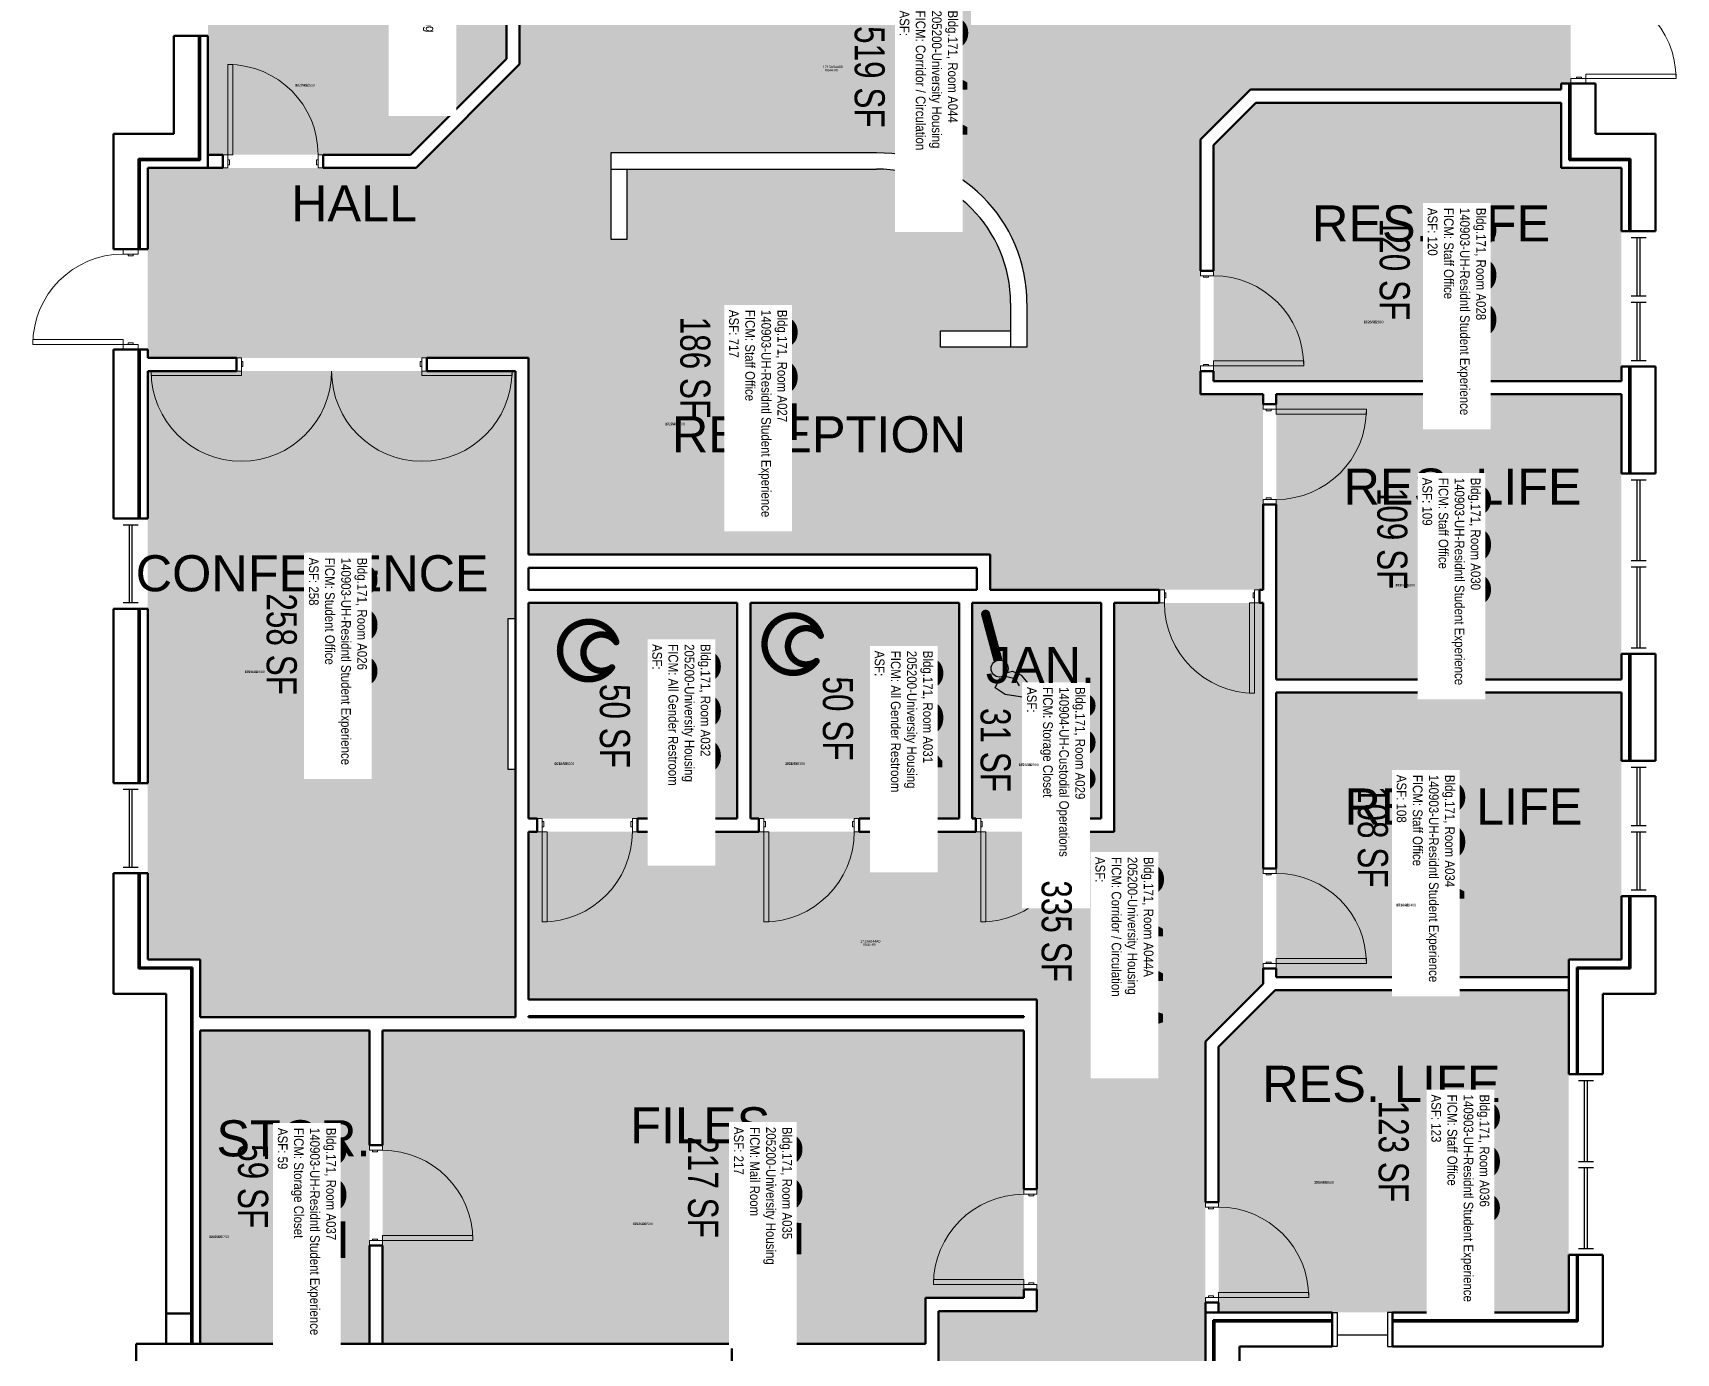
# Model space of a CAD drawing. Header units: inches. Extents: x -108 to 3256, y -489 to 2185.
# Drawn here: x 1269 to 1925, y -2 to 524 of the extents above; entities that cross this region are included whole.
import ezdxf
from ezdxf.enums import TextEntityAlignment as Align

# ---------------------------------------------------------------- set-up
doc = ezdxf.new("R2010")
doc.units = ezdxf.units.IN
doc.header["$LTSCALE"] = 48
doc.header["$MEASUREMENT"] = 0
for name, color, linetype in [('A-DOOR', 2, 'Continuous'), ('A-FLOR', 3, 'Continuous'), ('A-GLAZ', 1, 'Continuous'), ('A-IDEN-ICON', 4, 'Continuous'), ('A-IDEN-RNUM', 7, 'Continuous'), ('A-IDEN-SNUM', 4, 'Continuous'), ('A-IDEN-VNUM', 4, 'Continuous'), ('A-MISC', 2, 'Continuous'), ('A-WALL', 5, 'Continuous'), ('AREA-TEXT', 3, 'Continuous'), ('Rooms-Category-Color', 7, 'Continuous'), ('Rooms-College-Color', 7, 'Continuous'), ('Rooms-Department-Color', 7, 'Continuous'), ('Rooms-Division-Color', 7, 'Continuous'), ('Rooms-Information', 7, 'Continuous')]:
    doc.layers.add(name, color=color, linetype=linetype)
doc.styles.add('CP_AREA', font='arial.ttf', dxfattribs={"height": 15})
doc.styles.add('CP_ROOMSNUMBER', font='arial.ttf', dxfattribs={"height": 1})
doc.styles.add('CP_ROOMVNUMBER', font='arial.ttf', dxfattribs={"width": 0.85, "height": 0.075})
doc.styles.get("Standard").update_dxf_attribs({"font": 'arial.ttf'})

# ---------------------------------------------------------------- blocks, each defined once
blk = doc.blocks.new('CPCUST')
for p, q in [((0.0171, -0.0639), (0.02, -0.0466)), ((0.0262, -0.0408), (0.0446, -0.0406)), ((0.0297, -0.0341), (0.0376, -0.0302)), ((0.0376, -0.0302), (0.0533, -0.0324)), ((0.0446, -0.0406), (0.0543, -0.0505)), ((0.0533, -0.0324), (0.0745, -0.0479)), ((0.0745, -0.0479), (0.1117, -0.0625)), ((0.0358, -0.0705), (0.0171, -0.0639)), ((0.1117, -0.0625), (0.0358, -0.0705))]:
    blk.add_line(p, q)
at = {"const_width": 0.015}
blk.add_lwpolyline([(-0.03, 0.05), (0.01, -0.0193)], dxfattribs=at)
at = {"const_width": 0.0075}
blk.add_lwpolyline([(-0.0332, 0.0481, 1), (-0.0268, 0.0519, 1)], format="xyb", close=True, dxfattribs=at)
blk.add_circle((0.0158, -0.0313), 0.0141)
blk = doc.blocks.new('CPBATH')
at = {"const_width": 0.0127}
for points in [[(0.0571, 0.0168, 0.861492), (-0.0551, 0, 1)], [(0.0571, 0.0168, 0.729002), (-0.0084, -0.0042, 1)], [(-0.0551, 0, 0.726902), (0.0487, -0.0337, 1)], [(-0.0084, -0.0042, 0.609468), (0.0487, -0.0337, 1)]]:
    blk.add_lwpolyline(points, format="xyb", dxfattribs=at)
at = {"const_width": 0.00637}
for points in [[(0.0544, 0.0152, 1), (0.0599, 0.0184, 1)], [(0.0459, -0.0353, 1), (0.0515, -0.0321, 1)]]:
    blk.add_lwpolyline(points, format="xyb", close=True, dxfattribs=at)

msp = doc.modelspace()

# ---------------------------------------------------------------- hatches: boundary and pattern name
at = {"layer": 'Rooms-Category-Color', "true_color": 0xadadad}
h = msp.add_hatch(color=253, dxfattribs=at)
edge = h.paths.add_edge_path()
edge.add_line((1759.7, 302), (1650.82, 302))
edge.add_line((1650.82, 302), (1650.82, 398.78))
edge.add_line((1650.82, 398.78), (1665.5, 398.78))
edge.add_line((1665.5, 398.78), (1665.5, 416.28))
edge.add_arc((1605.5, 416.28), 60, 0, 90)
edge.add_line((1605.5, 476.28), (1499.5, 476.28))
edge.add_line((1499.5, 476.28), (1466.69, 394.5))
edge.add_line((1466.69, 394.5), (1314.7, 394.5))
edge.add_line((1314.7, 394.5), (1314.7, 470.25))
edge.add_line((1314.7, 470.25), (1421.77, 470.25))
edge.add_line((1421.77, 470.25), (1463.1, 511.58))
edge.add_line((1463.1, 511.58), (1463.1, 632.25))
edge.add_line((1463.1, 632.25), (1517.85, 632.25))
edge.add_line((1517.85, 632.25), (1517.85, 545.88))
edge.add_line((1517.85, 545.88), (1671.05, 545.88))
edge.add_line((1671.05, 545.88), (1701.41, 576.24))
edge.add_line((1701.41, 576.24), (1701.41, 654.88))
edge.add_line((1701.41, 654.88), (1761.41, 654.88))
edge.add_line((1761.41, 654.88), (1761.41, 608.25))
edge.add_line((1761.41, 608.25), (1878.7, 608.25))
edge.add_line((1878.7, 608.25), (1878.7, 579.88))
edge.add_line((1878.7, 579.88), (1882.33, 579.88))
edge.add_line((1882.33, 579.88), (1882.51, 503.88))
edge.add_line((1882.51, 503.88), (1878.7, 503.88))
edge.add_line((1878.7, 503.88), (1878.7, 501.5))
edge.add_line((1878.7, 501.5), (1754.66, 501.5))
edge.add_line((1754.66, 501.5), (1734.7, 481.54))
edge.add_line((1734.7, 481.54), (1734.7, 380))
edge.add_line((1734.7, 380), (1759.7, 380))
edge.add_line((1759.7, 380), (1759.7, 302))
at = {"layer": 'Rooms-Category-Color', "true_color": 0xfa9ba3}
for points in [[(1419.59, 475.5), (1457.85, 513.76), (1457.85, 632.25), (1338.7, 632.25), (1338.7, 475.5)], [(1902.7, 385.25), (1902.7, 470.25), (1878.7, 470.25), (1878.7, 496.25), (1756.83, 496.25), (1739.95, 479.37), (1739.95, 385.25)], [(1461.44, 131.5), (1335.7, 131.5), (1335.7, 154.5), (1314.7, 154.5), (1314.7, 389.25), (1461.44, 389.25), (1461.44, 290.38), (1458.44, 290.38), (1458.44, 230.38), (1461.44, 230.38)], [(1902.7, 266.25), (1902.7, 380), (1764.95, 380), (1764.95, 266.25)], [(1902.7, 154.5), (1902.7, 261), (1764.95, 261), (1764.95, 147.5), (1881.7, 147.5), (1881.7, 154.5)], [(1881.7, 13.75), (1881.7, 142.25), (1764.58, 142.25), (1741.95, 119.62), (1741.95, 13.75)]]:
    msp.add_hatch(color=241, dxfattribs=at).paths.add_polyline_path(points)
h = msp.add_hatch(color=241, dxfattribs=at)
edge = h.paths.add_edge_path()
edge.add_line((1650.82, 316), (1466.69, 316))
edge.add_line((1466.69, 316), (1466.69, 394.5))
edge.add_line((1466.69, 394.5), (1499.5, 476.28))
edge.add_line((1499.5, 476.28), (1499.5, 441.78))
edge.add_line((1499.5, 441.78), (1506, 441.78))
edge.add_line((1506, 441.78), (1506, 469.78))
edge.add_line((1506, 469.78), (1605.5, 469.78))
edge.add_arc((1605.5, 416.28), 53.5, 0, 90, ccw=False)
edge.add_line((1659, 416.28), (1659, 405.28))
edge.add_line((1659, 405.28), (1631, 405.28))
edge.add_line((1631, 405.28), (1631, 398.78))
edge.add_line((1631, 398.78), (1650.82, 398.78))
edge.add_line((1650.82, 398.78), (1650.82, 316))
at = {"layer": 'Rooms-Category-Color', "true_color": 0xadadad}
for points in [[(1736.7, -121), (1630.27, -121), (1630.27, 14.25), (1669.45, 14.25), (1669.45, 138.5), (1466.69, 138.5), (1466.69, 205.5), (1700.32, 205.5), (1700.32, 296.75), (1759.7, 296.75), (1759.7, 144.79), (1736.7, 121.79), (1736.7, -17.5), (1740.32, -17.5), (1740.32, -93.5), (1736.7, -93.5)], [(1549.95, 210.75), (1549.95, 296.75), (1466.69, 296.75), (1466.69, 210.75)], [(1638.45, 210.75), (1638.45, 296.75), (1555.2, 296.75), (1555.2, 210.75)]]:
    msp.add_hatch(color=253, dxfattribs=at).paths.add_polyline_path(points)
at = {"layer": 'Rooms-Category-Color', "true_color": 0x728ef3}
for points in [[(1643.7, 210.75), (1695.07, 210.75), (1695.07, 296.75), (1643.7, 296.75)], [(1403.2, 1.25), (1403.2, 126.25), (1335.7, 126.25), (1335.7, 1.25)], [(1625.02, 1.25), (1408.45, 1.25), (1408.45, 126.25), (1664.2, 126.25), (1664.2, 19.5), (1625.02, 19.5)]]:
    msp.add_hatch(color=171, dxfattribs=at).paths.add_polyline_path(points)
at = {"layer": 'Rooms-College-Color', "true_color": 0xadadad}
h = msp.add_hatch(color=253, dxfattribs=at)
edge = h.paths.add_edge_path()
edge.add_line((1759.7, 302), (1650.82, 302))
edge.add_line((1650.82, 302), (1650.82, 398.78))
edge.add_line((1650.82, 398.78), (1665.5, 398.78))
edge.add_line((1665.5, 398.78), (1665.5, 416.28))
edge.add_arc((1605.5, 416.28), 60, 0, 90)
edge.add_line((1605.5, 476.28), (1499.5, 476.28))
edge.add_line((1499.5, 476.28), (1466.69, 394.5))
edge.add_line((1466.69, 394.5), (1314.7, 394.5))
edge.add_line((1314.7, 394.5), (1314.7, 470.25))
edge.add_line((1314.7, 470.25), (1421.77, 470.25))
edge.add_line((1421.77, 470.25), (1463.1, 511.58))
edge.add_line((1463.1, 511.58), (1463.1, 632.25))
edge.add_line((1463.1, 632.25), (1517.85, 632.25))
edge.add_line((1517.85, 632.25), (1517.85, 545.88))
edge.add_line((1517.85, 545.88), (1671.05, 545.88))
edge.add_line((1671.05, 545.88), (1701.41, 576.24))
edge.add_line((1701.41, 576.24), (1701.41, 654.88))
edge.add_line((1701.41, 654.88), (1761.41, 654.88))
edge.add_line((1761.41, 654.88), (1761.41, 608.25))
edge.add_line((1761.41, 608.25), (1878.7, 608.25))
edge.add_line((1878.7, 608.25), (1878.7, 579.88))
edge.add_line((1878.7, 579.88), (1882.33, 579.88))
edge.add_line((1882.33, 579.88), (1882.51, 503.88))
edge.add_line((1882.51, 503.88), (1878.7, 503.88))
edge.add_line((1878.7, 503.88), (1878.7, 501.5))
edge.add_line((1878.7, 501.5), (1754.66, 501.5))
edge.add_line((1754.66, 501.5), (1734.7, 481.54))
edge.add_line((1734.7, 481.54), (1734.7, 380))
edge.add_line((1734.7, 380), (1759.7, 380))
edge.add_line((1759.7, 380), (1759.7, 302))
for points in [[(1419.59, 475.5), (1457.85, 513.76), (1457.85, 632.25), (1338.7, 632.25), (1338.7, 475.5)], [(1902.7, 385.25), (1902.7, 470.25), (1878.7, 470.25), (1878.7, 496.25), (1756.83, 496.25), (1739.95, 479.37), (1739.95, 385.25)], [(1461.44, 131.5), (1335.7, 131.5), (1335.7, 154.5), (1314.7, 154.5), (1314.7, 389.25), (1461.44, 389.25), (1461.44, 290.38), (1458.44, 290.38), (1458.44, 230.38), (1461.44, 230.38)], [(1902.7, 266.25), (1902.7, 380), (1764.95, 380), (1764.95, 266.25)], [(1736.7, -121), (1630.27, -121), (1630.27, 14.25), (1669.45, 14.25), (1669.45, 138.5), (1466.69, 138.5), (1466.69, 205.5), (1700.32, 205.5), (1700.32, 296.75), (1759.7, 296.75), (1759.7, 144.79), (1736.7, 121.79), (1736.7, -17.5), (1740.32, -17.5), (1740.32, -93.5), (1736.7, -93.5)], [(1549.95, 210.75), (1549.95, 296.75), (1466.69, 296.75), (1466.69, 210.75)], [(1638.45, 210.75), (1638.45, 296.75), (1555.2, 296.75), (1555.2, 210.75)], [(1643.7, 210.75), (1695.07, 210.75), (1695.07, 296.75), (1643.7, 296.75)], [(1902.7, 154.5), (1902.7, 261), (1764.95, 261), (1764.95, 147.5), (1881.7, 147.5), (1881.7, 154.5)], [(1881.7, 13.75), (1881.7, 142.25), (1764.58, 142.25), (1741.95, 119.62), (1741.95, 13.75)], [(1403.2, 1.25), (1403.2, 126.25), (1335.7, 126.25), (1335.7, 1.25)], [(1625.02, 1.25), (1408.45, 1.25), (1408.45, 126.25), (1664.2, 126.25), (1664.2, 19.5), (1625.02, 19.5)]]:
    msp.add_hatch(color=253, dxfattribs=at).paths.add_polyline_path(points)
h = msp.add_hatch(color=253, dxfattribs=at)
edge = h.paths.add_edge_path()
edge.add_line((1650.82, 316), (1466.69, 316))
edge.add_line((1466.69, 316), (1466.69, 394.5))
edge.add_line((1466.69, 394.5), (1499.5, 476.28))
edge.add_line((1499.5, 476.28), (1499.5, 441.78))
edge.add_line((1499.5, 441.78), (1506, 441.78))
edge.add_line((1506, 441.78), (1506, 469.78))
edge.add_line((1506, 469.78), (1605.5, 469.78))
edge.add_arc((1605.5, 416.28), 53.5, 0, 90, ccw=False)
edge.add_line((1659, 416.28), (1659, 405.28))
edge.add_line((1659, 405.28), (1631, 405.28))
edge.add_line((1631, 405.28), (1631, 398.78))
edge.add_line((1631, 398.78), (1650.82, 398.78))
edge.add_line((1650.82, 398.78), (1650.82, 316))
at = {"layer": 'Rooms-Department-Color', "true_color": 0xacacac}
h = msp.add_hatch(color=253, dxfattribs=at)
edge = h.paths.add_edge_path()
edge.add_line((1759.7, 302), (1650.82, 302))
edge.add_line((1650.82, 302), (1650.82, 398.78))
edge.add_line((1650.82, 398.78), (1665.5, 398.78))
edge.add_line((1665.5, 398.78), (1665.5, 416.28))
edge.add_arc((1605.5, 416.28), 60, 0, 90)
edge.add_line((1605.5, 476.28), (1499.5, 476.28))
edge.add_line((1499.5, 476.28), (1466.69, 394.5))
edge.add_line((1466.69, 394.5), (1314.7, 394.5))
edge.add_line((1314.7, 394.5), (1314.7, 470.25))
edge.add_line((1314.7, 470.25), (1421.77, 470.25))
edge.add_line((1421.77, 470.25), (1463.1, 511.58))
edge.add_line((1463.1, 511.58), (1463.1, 632.25))
edge.add_line((1463.1, 632.25), (1517.85, 632.25))
edge.add_line((1517.85, 632.25), (1517.85, 545.88))
edge.add_line((1517.85, 545.88), (1671.05, 545.88))
edge.add_line((1671.05, 545.88), (1701.41, 576.24))
edge.add_line((1701.41, 576.24), (1701.41, 654.88))
edge.add_line((1701.41, 654.88), (1761.41, 654.88))
edge.add_line((1761.41, 654.88), (1761.41, 608.25))
edge.add_line((1761.41, 608.25), (1878.7, 608.25))
edge.add_line((1878.7, 608.25), (1878.7, 579.88))
edge.add_line((1878.7, 579.88), (1882.33, 579.88))
edge.add_line((1882.33, 579.88), (1882.51, 503.88))
edge.add_line((1882.51, 503.88), (1878.7, 503.88))
edge.add_line((1878.7, 503.88), (1878.7, 501.5))
edge.add_line((1878.7, 501.5), (1754.66, 501.5))
edge.add_line((1754.66, 501.5), (1734.7, 481.54))
edge.add_line((1734.7, 481.54), (1734.7, 380))
edge.add_line((1734.7, 380), (1759.7, 380))
edge.add_line((1759.7, 380), (1759.7, 302))
at = {"layer": 'Rooms-Department-Color', "true_color": 0x604aed}
for points in [[(1419.59, 475.5), (1457.85, 513.76), (1457.85, 632.25), (1338.7, 632.25), (1338.7, 475.5)], [(1902.7, 385.25), (1902.7, 470.25), (1878.7, 470.25), (1878.7, 496.25), (1756.83, 496.25), (1739.95, 479.37), (1739.95, 385.25)], [(1461.44, 131.5), (1335.7, 131.5), (1335.7, 154.5), (1314.7, 154.5), (1314.7, 389.25), (1461.44, 389.25), (1461.44, 290.38), (1458.44, 290.38), (1458.44, 230.38), (1461.44, 230.38)], [(1902.7, 266.25), (1902.7, 380), (1764.95, 380), (1764.95, 266.25)], [(1643.7, 210.75), (1695.07, 210.75), (1695.07, 296.75), (1643.7, 296.75)], [(1902.7, 154.5), (1902.7, 261), (1764.95, 261), (1764.95, 147.5), (1881.7, 147.5), (1881.7, 154.5)], [(1881.7, 13.75), (1881.7, 142.25), (1764.58, 142.25), (1741.95, 119.62), (1741.95, 13.75)], [(1403.2, 1.25), (1403.2, 126.25), (1335.7, 126.25), (1335.7, 1.25)], [(1625.02, 1.25), (1408.45, 1.25), (1408.45, 126.25), (1664.2, 126.25), (1664.2, 19.5), (1625.02, 19.5)]]:
    msp.add_hatch(color=173, dxfattribs=at).paths.add_polyline_path(points)
h = msp.add_hatch(color=173, dxfattribs=at)
edge = h.paths.add_edge_path()
edge.add_line((1650.82, 316), (1466.69, 316))
edge.add_line((1466.69, 316), (1466.69, 394.5))
edge.add_line((1466.69, 394.5), (1499.5, 476.28))
edge.add_line((1499.5, 476.28), (1499.5, 441.78))
edge.add_line((1499.5, 441.78), (1506, 441.78))
edge.add_line((1506, 441.78), (1506, 469.78))
edge.add_line((1506, 469.78), (1605.5, 469.78))
edge.add_arc((1605.5, 416.28), 53.5, 0, 90, ccw=False)
edge.add_line((1659, 416.28), (1659, 405.28))
edge.add_line((1659, 405.28), (1631, 405.28))
edge.add_line((1631, 405.28), (1631, 398.78))
edge.add_line((1631, 398.78), (1650.82, 398.78))
edge.add_line((1650.82, 398.78), (1650.82, 316))
at = {"layer": 'Rooms-Department-Color', "true_color": 0xacacac}
for points in [[(1736.7, -121), (1630.27, -121), (1630.27, 14.25), (1669.45, 14.25), (1669.45, 138.5), (1466.69, 138.5), (1466.69, 205.5), (1700.32, 205.5), (1700.32, 296.75), (1759.7, 296.75), (1759.7, 144.79), (1736.7, 121.79), (1736.7, -17.5), (1740.32, -17.5), (1740.32, -93.5), (1736.7, -93.5)], [(1549.95, 210.75), (1549.95, 296.75), (1466.69, 296.75), (1466.69, 210.75)], [(1638.45, 210.75), (1638.45, 296.75), (1555.2, 296.75), (1555.2, 210.75)]]:
    msp.add_hatch(color=253, dxfattribs=at).paths.add_polyline_path(points)
at = {"layer": 'Rooms-Division-Color', "true_color": 0xadadad}
h = msp.add_hatch(color=253, dxfattribs=at)
edge = h.paths.add_edge_path()
edge.add_line((1759.7, 302), (1650.82, 302))
edge.add_line((1650.82, 302), (1650.82, 398.78))
edge.add_line((1650.82, 398.78), (1665.5, 398.78))
edge.add_line((1665.5, 398.78), (1665.5, 416.28))
edge.add_arc((1605.5, 416.28), 60, 0, 90)
edge.add_line((1605.5, 476.28), (1499.5, 476.28))
edge.add_line((1499.5, 476.28), (1466.69, 394.5))
edge.add_line((1466.69, 394.5), (1314.7, 394.5))
edge.add_line((1314.7, 394.5), (1314.7, 470.25))
edge.add_line((1314.7, 470.25), (1421.77, 470.25))
edge.add_line((1421.77, 470.25), (1463.1, 511.58))
edge.add_line((1463.1, 511.58), (1463.1, 632.25))
edge.add_line((1463.1, 632.25), (1517.85, 632.25))
edge.add_line((1517.85, 632.25), (1517.85, 545.88))
edge.add_line((1517.85, 545.88), (1671.05, 545.88))
edge.add_line((1671.05, 545.88), (1701.41, 576.24))
edge.add_line((1701.41, 576.24), (1701.41, 654.88))
edge.add_line((1701.41, 654.88), (1761.41, 654.88))
edge.add_line((1761.41, 654.88), (1761.41, 608.25))
edge.add_line((1761.41, 608.25), (1878.7, 608.25))
edge.add_line((1878.7, 608.25), (1878.7, 579.88))
edge.add_line((1878.7, 579.88), (1882.33, 579.88))
edge.add_line((1882.33, 579.88), (1882.51, 503.88))
edge.add_line((1882.51, 503.88), (1878.7, 503.88))
edge.add_line((1878.7, 503.88), (1878.7, 501.5))
edge.add_line((1878.7, 501.5), (1754.66, 501.5))
edge.add_line((1754.66, 501.5), (1734.7, 481.54))
edge.add_line((1734.7, 481.54), (1734.7, 380))
edge.add_line((1734.7, 380), (1759.7, 380))
edge.add_line((1759.7, 380), (1759.7, 302))
at = {"layer": 'Rooms-Division-Color', "true_color": 0x604aed}
for points in [[(1419.59, 475.5), (1457.85, 513.76), (1457.85, 632.25), (1338.7, 632.25), (1338.7, 475.5)], [(1902.7, 385.25), (1902.7, 470.25), (1878.7, 470.25), (1878.7, 496.25), (1756.83, 496.25), (1739.95, 479.37), (1739.95, 385.25)], [(1461.44, 131.5), (1335.7, 131.5), (1335.7, 154.5), (1314.7, 154.5), (1314.7, 389.25), (1461.44, 389.25), (1461.44, 290.38), (1458.44, 290.38), (1458.44, 230.38), (1461.44, 230.38)], [(1902.7, 266.25), (1902.7, 380), (1764.95, 380), (1764.95, 266.25)], [(1643.7, 210.75), (1695.07, 210.75), (1695.07, 296.75), (1643.7, 296.75)], [(1902.7, 154.5), (1902.7, 261), (1764.95, 261), (1764.95, 147.5), (1881.7, 147.5), (1881.7, 154.5)], [(1881.7, 13.75), (1881.7, 142.25), (1764.58, 142.25), (1741.95, 119.62), (1741.95, 13.75)], [(1403.2, 1.25), (1403.2, 126.25), (1335.7, 126.25), (1335.7, 1.25)], [(1625.02, 1.25), (1408.45, 1.25), (1408.45, 126.25), (1664.2, 126.25), (1664.2, 19.5), (1625.02, 19.5)]]:
    msp.add_hatch(color=173, dxfattribs=at).paths.add_polyline_path(points)
h = msp.add_hatch(color=173, dxfattribs=at)
edge = h.paths.add_edge_path()
edge.add_line((1650.82, 316), (1466.69, 316))
edge.add_line((1466.69, 316), (1466.69, 394.5))
edge.add_line((1466.69, 394.5), (1499.5, 476.28))
edge.add_line((1499.5, 476.28), (1499.5, 441.78))
edge.add_line((1499.5, 441.78), (1506, 441.78))
edge.add_line((1506, 441.78), (1506, 469.78))
edge.add_line((1506, 469.78), (1605.5, 469.78))
edge.add_arc((1605.5, 416.28), 53.5, 0, 90, ccw=False)
edge.add_line((1659, 416.28), (1659, 405.28))
edge.add_line((1659, 405.28), (1631, 405.28))
edge.add_line((1631, 405.28), (1631, 398.78))
edge.add_line((1631, 398.78), (1650.82, 398.78))
edge.add_line((1650.82, 398.78), (1650.82, 316))
at = {"layer": 'Rooms-Division-Color', "true_color": 0xadadad}
for points in [[(1736.7, -121), (1630.27, -121), (1630.27, 14.25), (1669.45, 14.25), (1669.45, 138.5), (1466.69, 138.5), (1466.69, 205.5), (1700.32, 205.5), (1700.32, 296.75), (1759.7, 296.75), (1759.7, 144.79), (1736.7, 121.79), (1736.7, -17.5), (1740.32, -17.5), (1740.32, -93.5), (1736.7, -93.5)], [(1549.95, 210.75), (1549.95, 296.75), (1466.69, 296.75), (1466.69, 210.75)], [(1638.45, 210.75), (1638.45, 296.75), (1555.2, 296.75), (1555.2, 210.75)]]:
    msp.add_hatch(color=253, dxfattribs=at).paths.add_polyline_path(points)

# ---------------------------------------------------------------- linework, layer by layer
at = {"layer": 'A-DOOR', "linetype": 'Continuous', "lineweight": 18}
for points in [[(1346.7, 475.5), (1348.7, 475.5), (1348.7, 511.5), (1346.7, 511.5)], [(1882.51, 505.88), (1882.51, 503.88), (1888.51, 503.88), (1888.51, 505.88)], [(1884.76, 505.88), (1884.76, 506.5), (1886.76, 506.5), (1886.76, 505.88)], [(1888.51, 505.88), (1888.51, 507.63), (1924.51, 507.63), (1924.51, 505.88)], [(1346.7, 470.25), (1344.7, 470.25), (1344.7, 475.5), (1346.7, 475.5)], [(1346.7, 471.5), (1347.33, 471.5), (1347.33, 473.5), (1346.7, 473.5)], [(1382.7, 471.5), (1382.08, 471.5), (1382.08, 473.5), (1382.7, 473.5)], [(1382.7, 470.25), (1384.7, 470.25), (1384.7, 475.5), (1382.7, 475.5)], [(1310.89, 435.88), (1310.89, 437.88), (1304.89, 437.88), (1304.89, 435.88)], [(1308.89, 435.88), (1308.89, 435.25), (1306.89, 435.25), (1306.89, 435.88)], [(1734.7, 427.25), (1734.7, 429.25), (1739.95, 429.25), (1739.95, 427.25)], [(1735.95, 427.25), (1735.95, 426.63), (1737.95, 426.63), (1737.95, 427.25)], [(1304.89, 399.88), (1304.89, 401.88), (1268.89, 401.88), (1268.89, 399.88)], [(1308.89, 399.88), (1308.89, 400.5), (1306.89, 400.5), (1306.89, 399.88)], [(1310.89, 399.88), (1310.89, 397.88), (1304.89, 397.88), (1304.89, 399.88)], [(1352.07, 394.5), (1350.07, 394.5), (1350.07, 389.25), (1352.07, 389.25)], [(1424.07, 394.5), (1426.07, 394.5), (1426.07, 389.25), (1424.07, 389.25)], [(1352.07, 389.25), (1352.07, 387.5), (1316.07, 387.5), (1316.07, 389.25)], [(1352.07, 393), (1352.7, 393), (1352.7, 391), (1352.07, 391)], [(1424.07, 393), (1423.45, 393), (1423.45, 391), (1424.07, 391)], [(1424.07, 389.25), (1424.07, 387.5), (1460.07, 387.5), (1460.07, 389.25)], [(1734.7, 391.25), (1734.7, 389.25), (1739.95, 389.25), (1739.95, 391.25)], [(1735.95, 391.25), (1735.95, 391.88), (1737.95, 391.88), (1737.95, 391.25)], [(1739.95, 391.25), (1739.95, 393.25), (1775.95, 393.25), (1775.95, 391.25)], [(1759.7, 374), (1759.7, 376), (1764.95, 376), (1764.95, 374)], [(1760.95, 374), (1760.95, 373.38), (1762.95, 373.38), (1762.95, 374)], [(1764.95, 374), (1764.95, 372), (1800.95, 372), (1800.95, 374)], [(1759.7, 338), (1759.7, 336), (1764.95, 336), (1764.95, 338)], [(1760.95, 338), (1760.95, 338.63), (1762.95, 338.63), (1762.95, 338)], [(1720.32, 302), (1718.32, 302), (1718.32, 296.75), (1720.32, 296.75)], [(1756.32, 302), (1758.32, 302), (1758.32, 296.75), (1756.32, 296.75)], [(1720.32, 300.75), (1720.95, 300.75), (1720.95, 298.75), (1720.32, 298.75)], [(1756.32, 296.75), (1754.32, 296.75), (1754.32, 260.75), (1756.32, 260.75)], [(1756.32, 300.75), (1755.7, 300.75), (1755.7, 298.75), (1756.32, 298.75)], [(1472.07, 210.75), (1470.07, 210.75), (1470.07, 205.5), (1472.07, 205.5)], [(1508.07, 210.75), (1510.07, 210.75), (1510.07, 205.5), (1508.07, 205.5)], [(1560.57, 210.75), (1558.57, 210.75), (1558.57, 205.5), (1560.57, 205.5)], [(1596.57, 210.75), (1598.57, 210.75), (1598.57, 205.5), (1596.57, 205.5)], [(1647.08, 210.75), (1645.08, 210.75), (1645.08, 205.5), (1647.08, 205.5)], [(1683.08, 210.75), (1685.08, 210.75), (1685.08, 205.5), (1683.08, 205.5)], [(1472.07, 209.5), (1472.69, 209.5), (1472.69, 207.5), (1472.07, 207.5)], [(1472.07, 205.5), (1474.07, 205.5), (1474.07, 169.5), (1472.07, 169.5)], [(1508.07, 209.5), (1507.44, 209.5), (1507.44, 207.5), (1508.07, 207.5)], [(1560.57, 209.5), (1561.2, 209.5), (1561.2, 207.5), (1560.57, 207.5)], [(1560.57, 205.5), (1562.57, 205.5), (1562.57, 169.5), (1560.57, 169.5)], [(1596.57, 209.5), (1595.95, 209.5), (1595.95, 207.5), (1596.57, 207.5)], [(1647.08, 209.5), (1647.7, 209.5), (1647.7, 207.5), (1647.08, 207.5)], [(1647.08, 205.5), (1649.08, 205.5), (1649.08, 169.5), (1647.08, 169.5)], [(1683.08, 209.5), (1682.45, 209.5), (1682.45, 207.5), (1683.08, 207.5)], [(1759.7, 188.88), (1759.7, 190.88), (1764.95, 190.88), (1764.95, 188.88)], [(1760.95, 188.88), (1760.95, 188.25), (1762.95, 188.25), (1762.95, 188.88)], [(1759.7, 152.88), (1759.7, 150.88), (1764.95, 150.88), (1764.95, 152.88)], [(1760.95, 152.88), (1760.95, 153.5), (1762.95, 153.5), (1762.95, 152.88)], [(1764.95, 152.88), (1764.95, 154.88), (1800.95, 154.88), (1800.95, 152.88)], [(1403.2, 78.4), (1403.2, 80.4), (1408.45, 80.4), (1408.45, 78.4)], [(1404.45, 78.4), (1404.45, 77.78), (1406.45, 77.78), (1406.45, 78.4)], [(1669.45, 60.87), (1669.45, 62.87), (1664.2, 62.87), (1664.2, 60.87)], [(1668.2, 60.87), (1668.2, 60.25), (1666.2, 60.25), (1666.2, 60.87)], [(1736.7, 55.75), (1736.7, 57.75), (1741.95, 57.75), (1741.95, 55.75)], [(1737.95, 55.75), (1737.95, 55.13), (1739.95, 55.13), (1739.95, 55.75)], [(1403.2, 42.4), (1403.2, 40.4), (1408.45, 40.4), (1408.45, 42.4)], [(1404.45, 42.4), (1404.45, 43.03), (1406.45, 43.03), (1406.45, 42.4)], [(1408.45, 42.4), (1408.45, 44.4), (1444.45, 44.4), (1444.45, 42.4)], [(1664.2, 24.87), (1664.2, 26.87), (1628.2, 26.87), (1628.2, 24.87)], [(1669.45, 24.87), (1669.45, 22.87), (1664.2, 22.87), (1664.2, 24.87)], [(1668.2, 24.87), (1668.2, 25.5), (1666.2, 25.5), (1666.2, 24.87)], [(1736.7, 19.75), (1736.7, 17.75), (1741.95, 17.75), (1741.95, 19.75)], [(1737.95, 19.75), (1737.95, 20.38), (1739.95, 20.38), (1739.95, 19.75)], [(1741.95, 19.75), (1741.95, 21.75), (1777.95, 21.75), (1777.95, 19.75)]]:
    msp.add_lwpolyline(points, close=True, dxfattribs=at)
at = {"layer": 'A-DOOR', "linetype": 'Continuous', "lineweight": 18, "extrusion": (0, 0, -1)}
for centre, start, end in [((-1888.51, 505.88), 90, 180), ((-1739.95, 391.25), 90, 180), ((-1352.07, 389.25), 180, 360), ((-1472.07, 205.5), 180, 270), ((-1560.57, 205.5), 180, 270), ((-1647.08, 205.5), 180, 270), ((-1764.95, 152.88), 90, 180), ((-1408.45, 42.4), 90, 180), ((-1741.95, 19.75), 90, 180)]:
    msp.add_arc(centre, 36, start, end, dxfattribs=at)
at = {"layer": 'A-DOOR', "linetype": 'Continuous', "lineweight": 18}
for centre, start, end in [((1346.7, 475.5), 0, 90), ((1304.89, 399.88), 90, 180), ((1424.07, 389.25), 180, 0), ((1764.95, 374), 270, 360), ((1756.32, 296.75), 180, 270), ((1664.2, 24.87), 90, 180)]:
    msp.add_arc(centre, 36, start, end, dxfattribs=at)
at = {"layer": 'A-FLOR'}
for p, q in [((1605.5, 476.28), (1499.5, 476.28)), ((1499.5, 476.28), (1499.5, 469.78)), ((1499.5, 469.78), (1605.5, 469.78)), ((1499.5, 469.78), (1499.5, 441.78)), ((1506, 441.78), (1506, 469.78)), ((1499.5, 441.78), (1506, 441.78)), ((1659, 416.28), (1659, 398.78)), ((1665.5, 416.28), (1665.5, 398.78)), ((1631, 398.78), (1631, 405.28)), ((1631, 405.28), (1659, 405.28)), ((1659, 398.78), (1631, 398.78)), ((1665.5, 398.78), (1659, 398.78))]:
    msp.add_line(p, q, dxfattribs=at)
for radius in [60, 53.5]:
    msp.add_arc((1605.5, 416.28), radius, 360, 90, dxfattribs=at)
at = {"layer": 'A-GLAZ', "linetype": 'Continuous', "lineweight": 25}
for p, q in [((1328.89, 522.88), (1334.89, 522.88)), ((1906.51, 445), (1912.51, 445)), ((1906.51, 442.5), (1912.51, 442.5)), ((1909.01, 419.25), (1909.01, 442.5)), ((1910.01, 442.5), (1910.01, 419.25)), ((1906.51, 419.25), (1912.51, 419.25)), ((1906.51, 416.75), (1912.51, 416.75)), ((1909.01, 393.5), (1909.01, 416.75)), ((1910.01, 416.75), (1910.01, 393.5)), ((1906.51, 393.5), (1912.51, 393.5)), ((1912.51, 391), (1906.51, 391)), ((1906.51, 348.38), (1912.51, 348.38)), ((1906.51, 345.88), (1912.51, 345.88)), ((1909.01, 313.63), (1909.01, 345.88)), ((1910.01, 345.88), (1910.01, 313.63)), ((1304.89, 330.41), (1310.89, 330.41)), ((1304.89, 327.91), (1310.89, 327.91)), ((1307.39, 296.91), (1307.39, 327.91)), ((1308.39, 327.91), (1308.39, 296.91)), ((1906.51, 313.63), (1912.51, 313.63)), ((1906.51, 311.13), (1912.51, 311.13)), ((1909.01, 278.88), (1909.01, 311.13)), ((1910.01, 311.13), (1910.01, 278.88)), ((1304.89, 296.91), (1310.89, 296.91)), ((1310.89, 294.41), (1304.89, 294.41)), ((1906.51, 278.88), (1912.51, 278.88)), ((1912.51, 276.38), (1906.51, 276.38)), ((1906.51, 233.75), (1912.51, 233.75)), ((1906.51, 231.25), (1912.51, 231.25)), ((1909.01, 208), (1909.01, 231.25)), ((1910.01, 231.25), (1910.01, 208)), ((1304.89, 224.9), (1310.89, 224.9)), ((1304.89, 222.4), (1310.89, 222.4)), ((1307.39, 191.4), (1307.39, 222.4)), ((1308.39, 222.4), (1308.39, 191.4)), ((1906.51, 208), (1912.51, 208)), ((1906.51, 205.5), (1912.51, 205.5)), ((1909.01, 182.25), (1909.01, 205.5)), ((1910.01, 205.5), (1910.01, 182.25)), ((1304.89, 191.4), (1310.89, 191.4)), ((1310.89, 188.9), (1304.89, 188.9)), ((1906.51, 182.25), (1912.51, 182.25)), ((1912.51, 179.75), (1906.51, 179.75)), ((1885.51, 108.75), (1891.51, 108.75)), ((1885.51, 106.25), (1891.51, 106.25)), ((1888.01, 74), (1888.01, 106.25)), ((1889.01, 106.25), (1889.01, 74)), ((1885.51, 74), (1891.51, 74)), ((1885.51, 71.5), (1891.51, 71.5)), ((1888.01, 39.25), (1888.01, 71.5)), ((1889.01, 71.5), (1889.01, 39.25)), ((1885.51, 39.25), (1891.51, 39.25)), ((1891.51, 36.75), (1885.51, 36.75))]:
    msp.add_line(p, q, dxfattribs=at)
at = {"layer": 'A-GLAZ'}
msp.add_line((1789.33, 4.75), (1809.33, 4.75), dxfattribs=at)
at = {"layer": 'A-GLAZ', "linetype": 'Continuous', "lineweight": 25}
for points in [[(1789.33, 0.13), (1787.33, 0.13), (1787.33, 13.75), (1789.33, 13.75)], [(1809.33, 0.13), (1811.33, 0.13), (1811.33, 13.75), (1809.33, 13.75)]]:
    msp.add_lwpolyline(points, close=True, dxfattribs=at)
at = {"layer": 'A-WALL', "linetype": 'Continuous', "lineweight": 50}
for p, q in [((1457.85, 632.25), (1457.85, 513.76)), ((1463.1, 511.58), (1463.1, 632.25)), ((1325.08, 522.88), (1325.08, 483.88)), ((1338.7, 522.88), (1325.08, 522.88)), ((1335.08, 473.38), (1335.08, 522.88)), ((1335.58, 473.38), (1335.58, 522.88)), ((1338.7, 470.25), (1338.7, 522.88)), ((1457.85, 513.76), (1419.59, 475.5)), ((1421.77, 470.25), (1463.1, 511.58)), ((1754.66, 501.5), (1734.7, 481.54)), ((1878.7, 501.5), (1754.66, 501.5)), ((1892.33, 503.88), (1878.7, 503.88)), ((1878.7, 503.88), (1878.7, 501.5)), ((1881.83, 473.88), (1881.83, 503.88)), ((1882.33, 473.88), (1882.33, 503.88)), ((1892.33, 483.88), (1892.33, 503.88)), ((1739.95, 479.37), (1756.83, 496.25)), ((1756.83, 496.25), (1878.7, 496.25)), ((1878.7, 496.25), (1878.7, 470.25)), ((1301.08, 483.88), (1301.08, 437.88)), ((1325.08, 483.88), (1301.08, 483.88)), ((1734.7, 481.54), (1734.7, 429.25)), ((1739.95, 429.25), (1739.95, 479.37)), ((1916.33, 483.88), (1892.33, 483.88)), ((1916.33, 445), (1916.33, 483.88)), ((1311.08, 437.88), (1311.08, 473.88)), ((1311.08, 473.88), (1335.58, 473.88)), ((1311.08, 473.38), (1335.58, 473.38)), ((1311.58, 437.88), (1311.58, 473.88)), ((1344.7, 475.5), (1338.7, 475.5)), ((1338.7, 475.5), (1338.7, 470.25)), ((1344.7, 470.25), (1344.7, 475.5)), ((1419.59, 475.5), (1384.7, 475.5)), ((1384.7, 475.5), (1384.7, 470.25)), ((1881.83, 473.88), (1906.33, 473.88)), ((1881.83, 473.38), (1881.83, 473.88)), ((1881.83, 473.38), (1906.33, 473.38)), ((1882.33, 473.88), (1882.33, 473.38)), ((1905.83, 445), (1905.83, 473.88)), ((1906.33, 445), (1906.33, 473.88)), ((1314.7, 437.88), (1314.7, 470.25)), ((1314.7, 470.25), (1338.7, 470.25)), ((1338.7, 470.25), (1344.7, 470.25)), ((1384.7, 470.25), (1421.77, 470.25)), ((1878.7, 470.25), (1902.7, 470.25)), ((1902.7, 470.25), (1902.7, 445)), ((1902.7, 445), (1916.33, 445)), ((1301.08, 437.88), (1314.7, 437.88)), ((1734.7, 429.25), (1739.95, 429.25)), ((1301.08, 397.88), (1301.08, 330.41)), ((1314.7, 397.88), (1301.08, 397.88)), ((1311.08, 330.41), (1311.08, 397.88)), ((1311.58, 330.41), (1311.58, 397.88)), ((1314.7, 394.5), (1314.7, 397.88)), ((1350.07, 394.5), (1314.7, 394.5)), ((1350.07, 389.25), (1350.07, 394.5)), ((1466.69, 394.5), (1426.07, 394.5)), ((1426.07, 394.5), (1426.07, 389.25)), ((1466.69, 316), (1466.69, 394.5)), ((1314.7, 389.25), (1350.07, 389.25)), ((1314.7, 330.41), (1314.7, 389.25)), ((1426.07, 389.25), (1461.44, 389.25)), ((1461.44, 389.25), (1461.44, 131.5)), ((1739.95, 389.25), (1734.7, 389.25)), ((1734.7, 389.25), (1734.7, 380)), ((1739.95, 385.25), (1739.95, 389.25)), ((1916.33, 391), (1902.7, 391)), ((1902.7, 391), (1902.7, 385.25)), ((1905.83, 348.38), (1905.83, 391)), ((1906.33, 348.38), (1906.33, 391)), ((1916.33, 348.38), (1916.33, 391)), ((1902.7, 385.25), (1739.95, 385.25)), ((1734.7, 380), (1759.7, 380)), ((1759.7, 380), (1759.7, 376)), ((1759.7, 376), (1764.95, 376)), ((1764.95, 380), (1902.7, 380)), ((1764.95, 376), (1764.95, 380)), ((1902.7, 380), (1902.7, 348.38)), ((1902.7, 348.38), (1916.33, 348.38)), ((1764.95, 336), (1759.7, 336)), ((1759.7, 336), (1759.7, 302)), ((1764.95, 266.25), (1764.95, 336)), ((1301.08, 330.41), (1314.7, 330.41)), ((1650.82, 316), (1466.69, 316)), ((1650.82, 302), (1650.82, 316)), ((1466.69, 302), (1466.69, 310.75)), ((1466.69, 310.75), (1645.57, 310.75)), ((1645.57, 310.75), (1645.57, 302)), ((1645.57, 302), (1466.69, 302)), ((1718.32, 302), (1650.82, 302)), ((1718.32, 296.75), (1718.32, 302)), ((1759.7, 302), (1758.32, 302)), ((1758.32, 302), (1758.32, 296.75)), ((1466.69, 296.75), (1549.95, 296.75)), ((1466.69, 210.75), (1466.69, 296.75)), ((1549.95, 296.75), (1549.95, 210.75)), ((1555.2, 210.75), (1555.2, 296.75)), ((1555.2, 296.75), (1638.45, 296.75)), ((1638.45, 296.75), (1638.45, 210.75)), ((1643.7, 210.75), (1643.7, 296.75)), ((1643.7, 296.75), (1695.07, 296.75)), ((1695.07, 296.75), (1695.07, 210.75)), ((1700.32, 205.5), (1700.32, 296.75)), ((1700.32, 296.75), (1718.32, 296.75)), ((1758.32, 296.75), (1759.7, 296.75)), ((1759.7, 296.75), (1759.7, 190.88)), ((1301.08, 294.41), (1301.08, 224.9)), ((1314.7, 294.41), (1301.08, 294.41)), ((1311.08, 224.9), (1311.08, 294.41)), ((1311.58, 224.9), (1311.58, 294.41)), ((1314.7, 224.9), (1314.7, 294.41)), ((1916.33, 276.38), (1902.7, 276.38)), ((1902.7, 276.38), (1902.7, 266.25)), ((1905.83, 233.75), (1905.83, 276.38)), ((1906.33, 233.75), (1906.33, 276.38)), ((1916.33, 233.75), (1916.33, 276.38)), ((1902.7, 266.25), (1764.95, 266.25)), ((1764.95, 261), (1902.7, 261)), ((1764.95, 190.88), (1764.95, 261)), ((1902.7, 261), (1902.7, 233.75)), ((1902.7, 233.75), (1916.33, 233.75)), ((1301.08, 224.9), (1314.7, 224.9)), ((1470.07, 210.75), (1466.69, 210.75)), ((1470.07, 205.5), (1470.07, 210.75)), ((1549.95, 210.75), (1510.07, 210.75)), ((1510.07, 210.75), (1510.07, 205.5)), ((1558.57, 210.75), (1555.2, 210.75)), ((1558.57, 205.5), (1558.57, 210.75)), ((1638.45, 210.75), (1598.57, 210.75)), ((1598.57, 210.75), (1598.57, 205.5)), ((1645.08, 210.75), (1643.7, 210.75)), ((1645.08, 205.5), (1645.08, 210.75)), ((1695.07, 210.75), (1685.08, 210.75)), ((1685.08, 210.75), (1685.08, 205.5)), ((1466.69, 205.5), (1470.07, 205.5)), ((1466.69, 138.5), (1466.69, 205.5)), ((1510.07, 205.5), (1558.57, 205.5)), ((1598.57, 205.5), (1645.08, 205.5)), ((1685.08, 205.5), (1700.32, 205.5)), ((1759.7, 190.88), (1764.95, 190.88)), ((1301.08, 188.9), (1301.08, 140.88)), ((1314.7, 188.9), (1301.08, 188.9)), ((1311.08, 150.88), (1311.08, 188.9)), ((1311.58, 150.88), (1311.58, 188.9)), ((1314.7, 154.5), (1314.7, 188.9)), ((1916.33, 179.75), (1902.7, 179.75)), ((1902.7, 179.75), (1902.7, 154.5)), ((1905.83, 150.88), (1905.83, 179.75)), ((1906.33, 150.88), (1906.33, 179.75)), ((1916.33, 140.88), (1916.33, 179.75)), ((1311.08, 151.38), (1332.58, 151.38)), ((1311.08, 150.88), (1332.58, 150.88)), ((1335.7, 154.5), (1314.7, 154.5)), ((1332.08, 150.88), (1332.08, 151.38)), ((1332.08, 1.25), (1332.08, 150.88)), ((1332.58, 151.38), (1332.58, 150.88)), ((1332.58, 1.25), (1332.58, 150.88)), ((1335.7, 131.5), (1335.7, 154.5)), ((1764.95, 150.88), (1759.7, 150.88)), ((1759.7, 150.88), (1759.7, 144.79)), ((1764.95, 147.5), (1764.95, 150.88)), ((1881.7, 154.5), (1881.7, 108.75)), ((1902.7, 154.5), (1881.7, 154.5)), ((1884.83, 108.75), (1884.83, 151.38)), ((1884.83, 151.38), (1906.33, 151.38)), ((1884.83, 150.88), (1906.33, 150.88)), ((1885.33, 108.75), (1885.33, 151.38)), ((1759.7, 144.79), (1736.7, 121.79)), ((1881.7, 147.5), (1764.95, 147.5)), ((1881.7, 142.25), (1881.7, 147.5)), ((1301.08, 140.88), (1322.08, 140.88)), ((1322.08, 140.88), (1322.08, 1.25)), ((1669.45, 138.5), (1466.69, 138.5)), ((1669.45, 62.87), (1669.45, 138.5)), ((1741.95, 119.62), (1764.58, 142.25)), ((1764.58, 142.25), (1881.7, 142.25)), ((1895.33, 108.75), (1895.33, 140.88)), ((1895.33, 140.88), (1916.33, 140.88)), ((1461.44, 131.5), (1335.7, 131.5)), ((1466.69, 131.5), (1466.69, 131.88)), ((1466.69, 131.88), (1664.2, 131.88)), ((1664.2, 131.5), (1466.69, 131.5)), ((1664.2, 131.88), (1664.2, 131.5)), ((1335.7, 1.25), (1335.7, 126.25)), ((1335.7, 126.25), (1403.2, 126.25)), ((1403.2, 126.25), (1403.2, 80.4)), ((1408.45, 126.25), (1664.2, 126.25)), ((1408.45, 80.4), (1408.45, 126.25)), ((1664.2, 126.25), (1664.2, 62.87)), ((1736.7, 121.79), (1736.7, 57.75)), ((1741.95, 57.75), (1741.95, 119.62)), ((1881.7, 108.75), (1895.33, 108.75)), ((1403.2, 80.4), (1408.45, 80.4)), ((1664.2, 62.87), (1669.45, 62.87)), ((1736.7, 57.75), (1741.95, 57.75)), ((1408.45, 40.4), (1403.2, 40.4)), ((1403.2, 40.4), (1403.2, 1.25)), ((1408.45, 1.25), (1408.45, 40.4)), ((1895.33, 36.75), (1881.7, 36.75)), ((1881.7, 36.75), (1881.7, 13.75)), ((1884.83, 10.13), (1884.83, 36.75)), ((1885.33, 10.13), (1885.33, 36.75)), ((1895.33, 0.13), (1895.33, 36.75)), ((1669.45, 22.87), (1664.2, 22.87)), ((1664.2, 22.87), (1664.2, 19.5)), ((1669.45, 14.25), (1669.45, 22.87)), ((1322.08, 1.25), (1322.08, 13.25)), ((1322.08, 13.25), (1332.08, 13.25)), ((1332.08, 13.25), (1332.08, 1.25)), ((1625.02, 19.5), (1625.02, 1.25)), ((1664.2, 19.5), (1625.02, 19.5)), ((1630.27, 14.25), (1669.45, 14.25)), ((1630.27, -121), (1630.27, 14.25)), ((1741.95, 17.75), (1736.7, 17.75)), ((1736.7, 17.75), (1736.7, 13.75)), ((1736.7, 13.75), (1736.7, -17.5)), ((1787.33, 13.75), (1736.7, 13.75)), ((1736.7, 13.75), (1741.95, 13.75)), ((1741.95, 13.75), (1741.95, 17.75)), ((1787.33, 0.13), (1787.33, 13.75)), ((1881.7, 13.75), (1811.33, 13.75)), ((1811.33, 13.75), (1811.33, 0.13)), ((1739.82, -17.5), (1739.82, 10.63)), ((1739.82, 10.63), (1787.33, 10.63)), ((1739.82, 10.13), (1787.33, 10.13)), ((1740.32, -17.5), (1740.32, 10.63)), ((1811.33, 10.63), (1885.33, 10.63)), ((1811.33, 10.13), (1885.33, 10.13)), ((1310.08, -5.87), (1310.08, 1.25)), ((1310.08, 1.25), (1322.08, 1.25)), ((1322.08, 1.25), (1335.7, 1.25)), ((1332.08, 1.25), (1547.76, 1.25)), ((1403.2, 1.25), (1408.45, 1.25)), ((1625.02, 1.25), (1547.76, 1.25)), ((1547.76, 1.25), (1547.76, -4)), ((1547.76, 1.25), (1547.76, -113.75)), ((1750.32, -17.5), (1750.32, 0.13)), ((1750.32, 0.13), (1787.33, 0.13)), ((1811.33, 0.13), (1895.33, 0.13))]:
    msp.add_line(p, q, dxfattribs=at)
at = {"layer": 'A-WALL'}
msp.add_lwpolyline([(1461.44, 290.38), (1458.44, 290.38), (1458.44, 230.38), (1461.44, 230.38)], dxfattribs=at)

# ---------------------------------------------------------------- block references
at = {"layer": 'A-IDEN-ICON'}
for name, p, xscale, yscale, zscale, rotation in [('CPBATH', (1490.22, 277.76), 199.9999999998836, 199.9999999998836, 199.9999999998836, 3.201608642254934e-09), ('CPCUST', (1652.87, 278.8), 240, 240, 240, 345.0685828222634)]:
    msp.add_blockref(name, p, dxfattribs=dict(at, xscale=xscale, yscale=yscale, zscale=zscale, rotation=rotation))
at = {"layer": 'A-IDEN-ICON', "xscale": 199.9999999998836, "yscale": 199.9999999998836, "zscale": 199.9999999998836}
msp.add_blockref('CPBATH', (1571.82, 280.3), dxfattribs=at)

# ---------------------------------------------------------------- texts
at = {"layer": 'A-IDEN-RNUM', "linetype": 'ByBlock', "style": 'CP_ROOMSNUMBER'}
for s, p in [('0044-00', (1584.93, 508.73)), ('0025-00', (1373.5, 502.79)), ('0028-00', (1799.88, 408.31)), ('0027-00', (1521.12, 367.61)), ('0030-00', (1812.46, 303.33)), ('0026-00', (1353.48, 268.78)), ('0032-00', (1476.98, 232.15)), ('0031-00', (1568.98, 232.15)), ('0029-00', (1662.27, 231.7)), ('0034-00', (1812.82, 175.74)), ('0044-A0', (1600.02, 160)), ('0036-00', (1780.04, 65.11)), ('0035-00', (1508.31, 48.58)), ('0037-00', (1339.18, 43.39))]:
    msp.add_text(s, height=1, dxfattribs=at).set_placement(p)
at = {"layer": 'A-IDEN-SNUM', "linetype": 'ByBlock', "style": 'CP_ROOMSNUMBER'}
for s, p in [('1710A04400', (1584.07, 510.07)), ('1710A02500', (1373.5, 502.79)), ('1710A02800', (1799.88, 408.31)), ('1710A02700', (1521.12, 367.61)), ('1710A03000', (1812.46, 303.33)), ('1710A02600', (1353.48, 268.78)), ('1710A03200', (1476.98, 232.15)), ('1710A03100', (1568.98, 232.15)), ('1710A02900', (1662.27, 231.7)), ('1710A03400', (1812.82, 175.74)), ('1710A044A0', (1598.96, 161.25)), ('1710A03600', (1780.04, 65.11)), ('1710A03500', (1508.31, 48.58)), ('1710A03700', (1339.18, 43.39))]:
    msp.add_text(s, height=1, dxfattribs=at).set_placement(p)
at = {"layer": 'A-IDEN-VNUM', "linetype": 'ByBlock', "style": 'CP_ROOMVNUMBER'}
for s, width, p in [('044', 0.85, (1628.18, 506.29)), ('028', 0.85, (1838.89, 427.58)), ('027', 0.85, (1560.13, 386.88)), ('030', 0.85, (1836.76, 319.93)), ('026', 0.85, (1392.49, 288.05)), ('032', 0.85, (1529.49, 253.58)), ('031', 0.85, (1618.24, 250.92)), ('029', 0.7, (1678.97, 241.16)), ('034', 0.85, (1826.48, 201.42)), ('044A', 0.85, (1706.29, 157.97)), ('036', 0.85, (1840.31, 73.91)), ('037', 0.85, (1380.09, 60.6)), ('035', 0.85, (1562.04, 60.99))]:
    msp.add_text(s, height=27, rotation=270, dxfattribs=dict(at, width=width)).set_placement(p, align=Align.MIDDLE_CENTER)
at = {"layer": 'A-MISC', "linetype": 'ByBlock'}
for s, p in [('HALL', (1397.06, 448.94)), ('RES. LIFE', (1826.73, 440.91)), ('RECEPTION', (1582.53, 356.8)), ('RES. LIFE', (1839.31, 335.93)), ('CONFERENCE', (1380.33, 301.37)), ('JAN.', (1670.89, 264.75)), ('RES. LIFE', (1839.67, 208.33)), ('RES. LIFE', (1806.89, 97.71)), ('FILES', (1535.16, 81.18)), ('STOR.', (1372.85, 75.99))]:
    msp.add_text(s, height=14.4, dxfattribs=at).set_placement(p, align=Align.CENTER)
at = {"layer": 'AREA-TEXT', "style": 'CP_AREA', "width": 0.75}
for s, p in [('519 SF', (1602.77, 506.58)), ('120 SF', (1812.25, 429.74)), ('186 SF', (1533.19, 390.67)), ('109 SF', (1811.28, 322.41)), ('258 SF', (1368.18, 280.3)), ('50 SF', (1501.11, 247.66)), ('50 SF', (1590.1, 250.66)), ('31 SF', (1653, 238.08)), ('108 SF', (1803.54, 203.48)), ('335 SF', (1677.37, 165.85)), ('123 SF', (1811.83, 78)), ('59 SF', (1356.76, 64.1)), ('217 SF', (1536.33, 63.75))]:
    msp.add_text(s, height=12, rotation=270, dxfattribs=at).set_placement(p, align=Align.MIDDLE_CENTER)

# ---------------------------------------------------------------- next in the draw order: texts
at = {"layer": 'Rooms-Information', "char_height": 3.8571, "width": 86.4, "attachment_point": 7, "rotation": 270, "style": 'CP_ROOMVNUMBER', "bg_fill": 3, "box_fill_scale": 1.5, "bg_fill_color": 256, "bg_fill_true_color": 13158600, "bg_fill_transparency": 0}
for s, insert in [('Bldg.171, Room A025^M^J205200-University Housing^M^JFICM: Office Service^M^JASF: 125', (1412.75, 579.33)), ('Bldg.171, Room A044^M^J205200-University Housing^M^JFICM: Corridor / Circulation^M^JASF: ', (1614.68, 533.03)), ('Bldg.171, Room A028^M^J140903-UH-Residntl Student Experience^M^JFICM: Staff Office^M^JASF: 120', (1825.39, 454.33)), ('Bldg.171, Room A027^M^J140903-UH-Residntl Student Experience^M^JFICM: Staff Office^M^JASF: 717', (1546.63, 413.63)), ('Bldg.171, Room A030^M^J140903-UH-Residntl Student Experience^M^JFICM: Staff Office^M^JASF: 109', (1823.26, 346.67)), ('Bldg.171, Room A026^M^J140903-UH-Residntl Student Experience^M^JFICM: Student Office^M^JASF: 258', (1378.99, 314.8)), ('Bldg.171, Room A032^M^J205200-University Housing^M^JFICM: All Gender Restroom^M^JASF: ', (1515.99, 280.32)), ('Bldg.171, Room A031^M^J205200-University Housing^M^JFICM: All Gender Restroom^M^JASF: ', (1604.74, 277.67)), ('Bldg.171, Room A034^M^J140903-UH-Residntl Student Experience^M^JFICM: Staff Office^M^JASF: 108', (1812.98, 228.17)), ('Bldg.171, Room A044A^M^J205200-University Housing^M^JFICM: Corridor / Circulation^M^JASF: ', (1692.79, 195.43)), ('Bldg.171, Room A036^M^J140903-UH-Residntl Student Experience^M^JFICM: Staff Office^M^JASF: 123', (1826.81, 100.66)), ('Bldg.171, Room A037^M^J140903-UH-Residntl Student Experience^M^JFICM: Storage Closet^M^JASF: 59', (1366.59, 87.35)), ('Bldg.171, Room A035^M^J205200-University Housing^M^JFICM: Mail Room^M^JASF: 217', (1548.54, 87.74))]:
    msp.add_mtext(s, dxfattribs=dict(at, insert=insert))

# ---------------------------------------------------------------- next in the draw order: texts
at = {"layer": 'Rooms-Information', "insert": (1665.47, 263.19), "char_height": 3.8571, "width": 86.4, "attachment_point": 7, "rotation": 270, "style": 'CP_ROOMVNUMBER', "bg_fill": 3, "box_fill_scale": 1.5, "bg_fill_color": 256, "bg_fill_true_color": 13158600, "bg_fill_transparency": 0}
msp.add_mtext('Bldg.171, Room A029^M^J140904-UH-Custodial Operations^M^JFICM: Storage Closet^M^JASF: ', dxfattribs=at)

doc.saveas('drawing.dxf')
